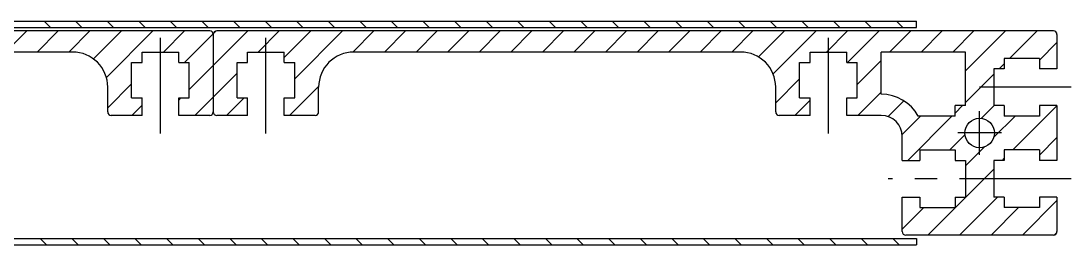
# Model space of a CAD drawing. Extents: x 0 to 1262, y -8 to 451.
# Drawn here: x 1112.9 to 1262.2, y 40.3 to 72.1 of the extents above; entities that cross this region are included whole.
import ezdxf

# ---------------------------------------------------------------- set-up
doc = ezdxf.new("R2010")
doc.units = 0
doc.header["$LTSCALE"] = 0.5
doc.linetypes.add('CENTER', pattern=[50.8, 31.75, -6.35, 6.35, -6.35])
for name, color, linetype in [('MSM_CENTER', 1, 'CENTER'), ('MSM_CONTINUOUS', 7, 'CONTINUOUS'), ('MSM_NARROW', 5, 'CONTINUOUS')]:
    doc.layers.add(name, color=color, linetype=linetype)

msp = doc.modelspace()

# ---------------------------------------------------------------- linework, layer by layer
at = {"layer": 'MSM_CENTER'}
for p, q in [((1132.7, 56.11), (1132.7, 69.7)), ((1147.7, 56.11), (1147.7, 69.7)), ((1227.7, 56.11), (1227.7, 69.7)), ((1262.2, 62.7), (1249.2, 62.7)), ((1249.2, 53.1), (1249.2, 59.3)), ((1252.3, 56.2), (1246.1, 56.2)), ((1262.2, 49.7), (1236.2, 49.7))]:
    msp.add_line(p, q, dxfattribs=at)
at = {"layer": 'MSM_CONTINUOUS'}
for p, q in [((840.2, 72.1), (1240.2, 72.1)), ((1240.2, 71.2), (1240.2, 72.1)), ((840.2, 71.2), (1240.2, 71.2)), ((1139.7, 70.7), (1090.7, 70.7)), ((1140.2, 70.2), (1140.2, 59.2)), ((1259.7, 70.7), (1140.7, 70.7)), ((1260.2, 70.2), (1260.2, 65.3)), ((1120.2, 67.7), (1110.2, 67.7)), ((1130.1, 67.7), (1135.3, 67.7)), ((1130.1, 66.2), (1130.1, 67.7)), ((1135.3, 66.2), (1135.3, 67.7)), ((1145.1, 67.7), (1150.3, 67.7)), ((1145.1, 66.2), (1145.1, 67.7)), ((1150.3, 66.2), (1150.3, 67.7)), ((1215.2, 67.7), (1160.2, 67.7)), ((1225.1, 67.7), (1230.3, 67.7)), ((1225.1, 66.2), (1225.1, 67.7)), ((1230.3, 66.2), (1230.3, 67.7)), ((1247.2, 67.7), (1235.2, 67.7)), ((1235.2, 61.7), (1235.2, 67.7)), ((1247.2, 60.1), (1247.2, 67.7)), ((1128.6, 66.2), (1130.1, 66.2)), ((1128.6, 61.2), (1128.6, 66.2)), ((1135.3, 66.2), (1136.8, 66.2)), ((1136.8, 61.2), (1136.8, 66.2)), ((1143.6, 66.2), (1145.1, 66.2)), ((1143.6, 61.2), (1143.6, 66.2)), ((1150.3, 66.2), (1151.8, 66.2)), ((1151.8, 61.2), (1151.8, 66.2)), ((1223.6, 66.2), (1225.1, 66.2)), ((1223.6, 61.2), (1223.6, 66.2)), ((1230.3, 66.2), (1231.8, 66.2)), ((1231.8, 61.2), (1231.8, 66.2)), ((1252.7, 66.8), (1252.7, 65.3)), ((1257.7, 66.8), (1252.7, 66.8)), ((1257.7, 66.8), (1257.7, 65.3)), ((1251.2, 65.3), (1251.2, 60.1)), ((1252.7, 65.3), (1251.2, 65.3)), ((1260.2, 65.3), (1257.7, 65.3)), ((1125.2, 59.2), (1125.2, 62.7)), ((1155.2, 59.2), (1155.2, 62.7)), ((1220.2, 59.2), (1220.2, 62.7)), ((1128.6, 61.2), (1130.1, 61.2)), ((1130.1, 58.7), (1130.1, 61.2)), ((1135.3, 58.7), (1135.3, 61.2)), ((1135.3, 61.2), (1136.8, 61.2)), ((1143.6, 61.2), (1145.1, 61.2)), ((1145.1, 58.7), (1145.1, 61.2)), ((1150.3, 58.7), (1150.3, 61.2)), ((1150.3, 61.2), (1151.8, 61.2)), ((1223.6, 61.2), (1225.1, 61.2)), ((1225.1, 58.7), (1225.1, 61.2)), ((1230.3, 58.7), (1230.3, 61.2)), ((1230.3, 61.2), (1231.8, 61.2)), ((1247.2, 60.1), (1245.7, 60.1)), ((1245.7, 58.6), (1245.7, 60.1)), ((1252.7, 60.1), (1251.2, 60.1)), ((1252.7, 60.1), (1252.7, 58.6)), ((1260.2, 60.1), (1257.7, 60.1)), ((1257.7, 60.1), (1257.7, 58.6)), ((1260.2, 60.1), (1260.2, 52.3)), ((1130.1, 58.7), (1125.7, 58.7)), ((1139.7, 58.7), (1135.3, 58.7)), ((1145.1, 58.7), (1140.7, 58.7)), ((1154.7, 58.7), (1150.3, 58.7)), ((1225.1, 58.7), (1220.7, 58.7)), ((1235.2, 58.7), (1230.3, 58.7)), ((1245.7, 58.6), (1240.45, 58.6)), ((1257.7, 58.6), (1252.7, 58.6)), ((1238.2, 52.3), (1238.2, 55.7)), ((1240.7, 53.8), (1240.7, 52.3)), ((1240.7, 53.8), (1245.7, 53.8)), ((1245.7, 53.8), (1245.7, 52.3)), ((1252.7, 53.8), (1252.7, 52.3)), ((1257.7, 53.8), (1252.7, 53.8)), ((1257.7, 53.8), (1257.7, 52.3)), ((1238.2, 52.3), (1240.7, 52.3)), ((1245.7, 52.3), (1247.2, 52.3)), ((1247.2, 52.3), (1247.2, 47.1)), ((1251.2, 52.3), (1251.2, 47.1)), ((1252.7, 52.3), (1251.2, 52.3)), ((1260.2, 52.3), (1257.7, 52.3)), ((1238.2, 42.2), (1238.2, 47.1)), ((1238.2, 47.1), (1240.7, 47.1)), ((1240.7, 47.1), (1240.7, 45.6)), ((1245.7, 47.1), (1245.7, 45.6)), ((1245.7, 47.1), (1247.2, 47.1)), ((1252.7, 47.1), (1251.2, 47.1)), ((1252.7, 47.1), (1252.7, 45.6)), ((1260.2, 47.1), (1257.7, 47.1)), ((1257.7, 47.1), (1257.7, 45.6)), ((1260.2, 47.1), (1260.2, 42.2)), ((1240.7, 45.6), (1245.7, 45.6)), ((1257.7, 45.6), (1252.7, 45.6)), ((840.2, 41.2), (1240.2, 41.2)), ((1259.7, 41.7), (1238.7, 41.7)), ((1240.2, 41.2), (1240.2, 40.3)), ((840.2, 40.3), (1240.2, 40.3))]:
    msp.add_line(p, q, dxfattribs=at)
msp.add_circle((1249.2, 56.2), 2.1, dxfattribs=at)
for centre, radius, start, end in [((1139.7, 70.2), 0.5, 0, 90), ((1140.7, 70.2), 0.5, 90, 180), ((1259.7, 70.2), 0.5, 0, 90), ((1120.2, 62.7), 5, 0, 90), ((1160.2, 62.7), 5, 90, 180), ((1215.2, 62.7), 5, 0, 90), ((1235.2, 55.7), 6, 28.9033, 90), ((1125.7, 59.2), 0.5, 180, 270), ((1139.7, 59.2), 0.5, 270, 0), ((1140.7, 59.2), 0.5, 180, 270), ((1154.7, 59.2), 0.5, 270, 0), ((1220.7, 59.2), 0.5, 180, 270), ((1235.2, 55.7), 3, 0, 90), ((1238.7, 42.2), 0.5, 180, 270), ((1259.7, 42.2), 0.5, 270, 0)]:
    msp.add_arc(centre, radius, start, end, dxfattribs=at)
at = {"layer": 'MSM_NARROW'}
for p, q in [((1117.04, 71.2), (1116.14, 72.1)), ((1121.53, 71.2), (1120.63, 72.1)), ((1126.02, 71.2), (1125.12, 72.1)), ((1130.51, 71.2), (1129.61, 72.1)), ((1135, 71.2), (1134.1, 72.1)), ((1139.49, 71.2), (1138.59, 72.1)), ((1143.98, 71.2), (1143.08, 72.1)), ((1148.47, 71.2), (1147.57, 72.1)), ((1152.96, 71.2), (1152.06, 72.1)), ((1157.45, 71.2), (1156.55, 72.1)), ((1161.94, 71.2), (1161.04, 72.1)), ((1166.43, 71.2), (1165.53, 72.1)), ((1170.92, 71.2), (1170.02, 72.1)), ((1175.41, 71.2), (1174.51, 72.1)), ((1179.9, 71.2), (1179, 72.1)), ((1184.39, 71.2), (1183.49, 72.1)), ((1188.88, 71.2), (1187.98, 72.1)), ((1193.37, 71.2), (1192.47, 72.1)), ((1197.86, 71.2), (1196.96, 72.1)), ((1202.35, 71.2), (1201.45, 72.1)), ((1206.85, 71.2), (1205.95, 72.1)), ((1211.34, 71.2), (1210.44, 72.1)), ((1215.83, 71.2), (1214.93, 72.1)), ((1220.32, 71.2), (1219.42, 72.1)), ((1224.81, 71.2), (1223.91, 72.1)), ((1229.3, 71.2), (1228.4, 72.1)), ((1233.79, 71.2), (1232.89, 72.1)), ((1238.28, 71.2), (1237.38, 72.1)), ((1110.68, 67.7), (1113.68, 70.7)), ((1115.17, 67.7), (1118.17, 70.7)), ((1119.66, 67.7), (1122.66, 70.7)), ((1123.17, 66.72), (1127.15, 70.7)), ((1125.01, 64.06), (1131.64, 70.7)), ((1133.13, 67.7), (1136.13, 70.7)), ((1136.12, 66.2), (1140.19, 70.27)), ((1136.8, 62.38), (1145.11, 70.7)), ((1140.2, 70.28), (1140.62, 70.69)), ((1146.6, 67.7), (1149.6, 70.7)), ((1150.3, 66.9), (1154.09, 70.7)), ((1151.8, 63.91), (1158.58, 70.7)), ((1160.07, 67.7), (1163.07, 70.7)), ((1164.56, 67.7), (1167.56, 70.7)), ((1169.05, 67.7), (1172.05, 70.7)), ((1173.54, 67.7), (1176.54, 70.7)), ((1178.03, 67.7), (1181.03, 70.7)), ((1182.52, 67.7), (1185.52, 70.7)), ((1187.01, 67.7), (1190.01, 70.7)), ((1191.5, 67.7), (1194.5, 70.7)), ((1195.99, 67.7), (1198.99, 70.7)), ((1200.48, 67.7), (1203.48, 70.7)), ((1204.97, 67.7), (1207.97, 70.7)), ((1209.46, 67.7), (1212.46, 70.7)), ((1213.95, 67.7), (1216.95, 70.7)), ((1217.75, 67), (1221.44, 70.7)), ((1219.82, 64.59), (1225.93, 70.7)), ((1227.42, 67.7), (1230.42, 70.7)), ((1230.41, 66.2), (1234.91, 70.7)), ((1236.4, 67.7), (1239.4, 70.7)), ((1240.89, 67.7), (1243.89, 70.7)), ((1245.39, 67.7), (1248.39, 70.7)), ((1247.2, 65.02), (1252.88, 70.7)), ((1253.47, 66.8), (1257.37, 70.7)), ((1257.7, 66.54), (1260.2, 69.04)), ((1231.8, 63.09), (1235.2, 66.49)), ((1251.97, 65.3), (1252.7, 66.03)), ((1137.6, 58.7), (1143.6, 64.69)), ((1247.2, 60.53), (1251.2, 64.53)), ((1125.2, 59.76), (1128.6, 63.16)), ((1151.07, 58.7), (1155.2, 62.82)), ((1220.2, 60.47), (1223.6, 63.87)), ((1231.89, 58.7), (1235.2, 62)), ((1128.62, 58.7), (1130.1, 60.17)), ((1135.3, 60.88), (1135.61, 61.2)), ((1142.09, 58.7), (1144.59, 61.2)), ((1222.91, 58.7), (1225.1, 60.88)), ((1236.21, 58.52), (1238.44, 60.75)), ((1245.7, 59.03), (1246.77, 60.1)), ((1249.44, 58.28), (1251.26, 60.1)), ((1253.94, 53.8), (1260.2, 60.06)), ((1238.18, 56), (1240.78, 58.6)), ((1238.97, 52.3), (1245.27, 58.6)), ((1251.19, 55.54), (1254.25, 58.6)), ((1244.96, 53.8), (1247.11, 55.95)), ((1257.7, 53.07), (1260.2, 55.57)), ((1247.2, 51.55), (1249.85, 54.2)), ((1252.44, 52.3), (1252.7, 52.56)), ((1241.84, 41.7), (1251.2, 51.06)), ((1238.2, 47.04), (1238.26, 47.1)), ((1246.33, 41.7), (1251.73, 47.1)), ((1255.31, 41.7), (1260.2, 46.59)), ((1238.2, 42.55), (1241.25, 45.6)), ((1250.82, 41.7), (1254.72, 45.6)), ((1259.81, 41.71), (1260.18, 42.08)), ((1116.51, 40.3), (1115.61, 41.2)), ((1121, 40.3), (1120.1, 41.2)), ((1125.49, 40.3), (1124.59, 41.2)), ((1129.98, 40.3), (1129.08, 41.2)), ((1134.47, 40.3), (1133.57, 41.2)), ((1138.96, 40.3), (1138.06, 41.2)), ((1143.45, 40.3), (1142.55, 41.2)), ((1147.94, 40.3), (1147.04, 41.2)), ((1152.43, 40.3), (1151.53, 41.2)), ((1156.92, 40.3), (1156.02, 41.2)), ((1161.41, 40.3), (1160.51, 41.2)), ((1165.9, 40.3), (1165, 41.2)), ((1170.39, 40.3), (1169.49, 41.2)), ((1174.88, 40.3), (1173.98, 41.2)), ((1179.37, 40.3), (1178.47, 41.2)), ((1183.86, 40.3), (1182.96, 41.2)), ((1188.35, 40.3), (1187.45, 41.2)), ((1192.84, 40.3), (1191.94, 41.2)), ((1197.33, 40.3), (1196.43, 41.2)), ((1201.82, 40.3), (1200.92, 41.2)), ((1206.31, 40.3), (1205.41, 41.2)), ((1210.8, 40.3), (1209.9, 41.2)), ((1215.29, 40.3), (1214.39, 41.2)), ((1219.78, 40.3), (1218.88, 41.2)), ((1224.27, 40.3), (1223.37, 41.2)), ((1228.76, 40.3), (1227.86, 41.2)), ((1233.25, 40.3), (1232.35, 41.2)), ((1237.75, 40.3), (1236.85, 41.2))]:
    msp.add_line(p, q, dxfattribs=at)

doc.saveas('drawing.dxf')
